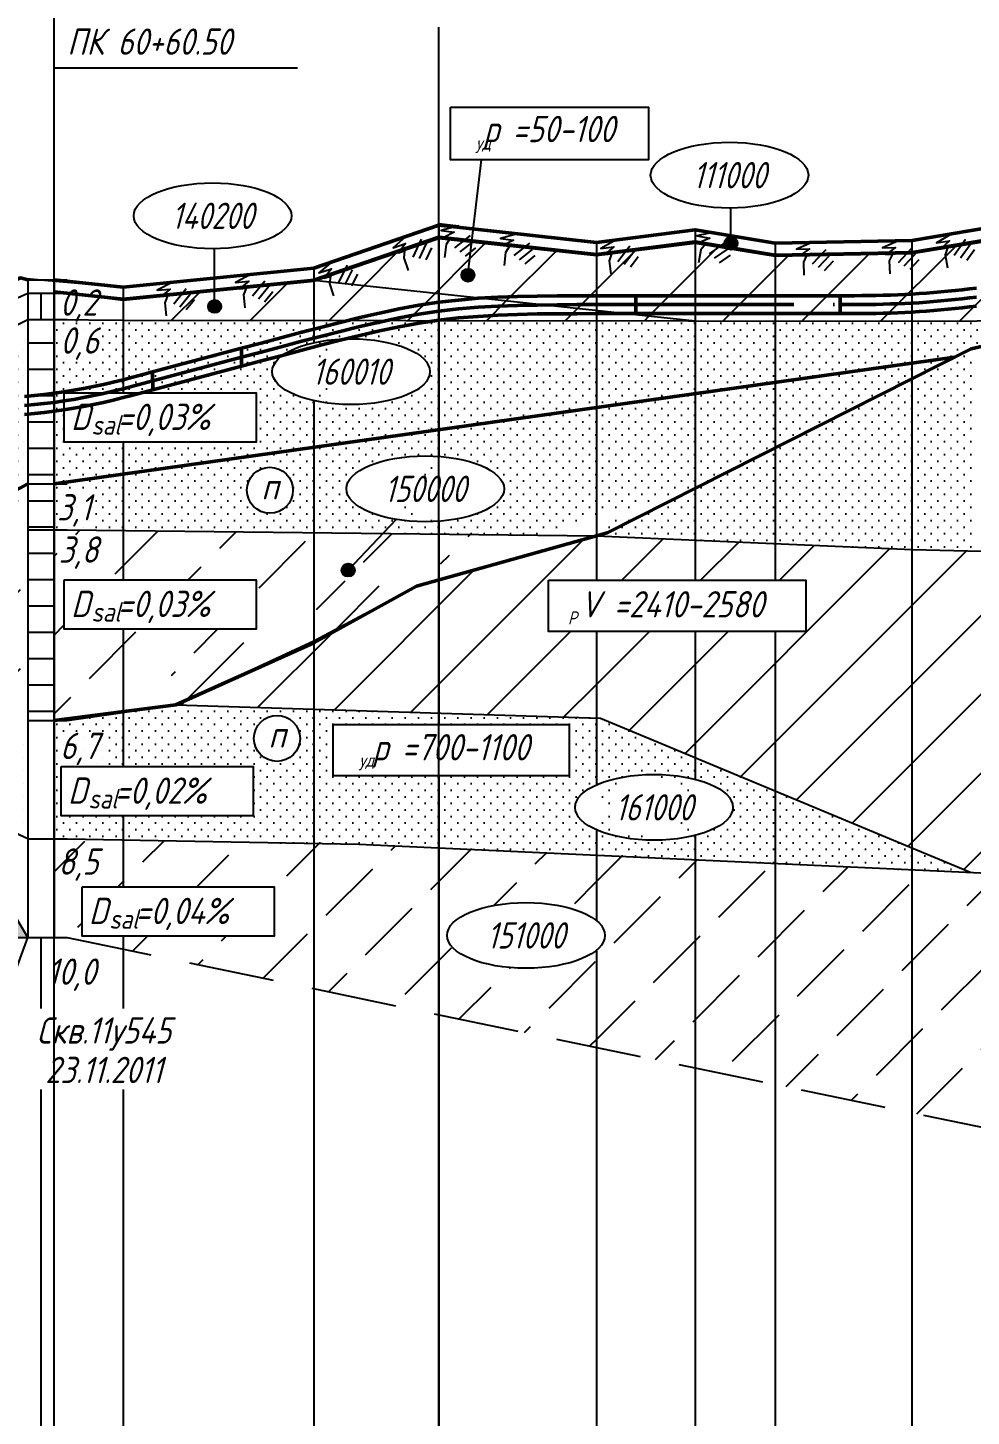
# Model space of a CAD drawing. Extents: x 0 to 1712, y -36 to 643.
# Drawn here: x 153.6 to 225.4, y 422.1 to 527.7 of the extents above; entities that cross this region are included whole.
import ezdxf
from ezdxf import colors
from ezdxf.entities.mleader import LeaderData, LeaderLine
from ezdxf.enums import TextEntityAlignment as Align
from ezdxf.math import Vec2, Vec3

# ---------------------------------------------------------------- set-up
doc = ezdxf.new("R2010")
doc.units = 0
doc.linetypes.add('ACAD_ISO10W100', pattern=[18, 12, -3, 0, -3])
doc.linetypes.add('ИИ27003', pattern=[9.5, 6.5, -3])
for name, color, linetype, lineweight in [('ИИ_ГЕОЛОГИЯ_025', 7, 'Continuous', 25), ('ИИ_ГЕОЛОГИЯ_050', 7, 'Continuous', 50), ('ИИ_ГЕОФИЗИКА_025', 7, 'Continuous', 25), ('ИИ_ПРОФИЛЬ_025', 7, 'Continuous', 25)]:
    doc.layers.add(name, color=color, linetype=linetype, lineweight=lineweight)
for name, color, linetype in [('Оформление', 7, 'Continuous'), ('Профиль', 7, 'Continuous'), ('Трубы', 7, 'Continuous'), ('ТХ-Л', 140, 'Continuous')]:
    doc.layers.add(name, color=color, linetype=linetype)
doc.styles.add('VNIPISIMPLEXCUR', font='simplex.shx', dxfattribs={"width": 0.8, "oblique": 15})
doc.linetypes.add('ИИ27001', pattern='A,2.5,[1,3dservice.shx,S=1.85,R=180.00002,X=0,Y=0],2.5,-1', length=6)
doc.linetypes.add('ИИ27002', pattern='A,2,-0.6,[1,3dservice.shx,S=0.6,R=30.000013,X=0.9,Y=0],-0.6,[1,3dservice.shx,S=0.6,R=-30.000013,X=0.3,Y=0],-0.6,[1,3dservice.shx,S=0.6,R=209.999975,X=-0.3,Y=0],-0.6,[1,3dservice.shx,S=0.6,R=150.000007,X=-0.9,Y=0],-0.6,2', length=7)
doc.linetypes.add('ИИ27005', pattern='A,2.5,[1,3dservice.shx,S=1.85,R=180.00002,X=0,Y=0],2.5,-2,[4,3dservice.shx,S=0.5,R=0,X=0,Y=0],-2', length=9)
doc.dimstyles.new('ИИ-1000-м-dm$0', dxfattribs={"dimtxt": 2.5, "dimasz": 2.5, "dimexe": 1.25, "dimexo": 0, "dimgap": 1, "dimtad": 1, "dimtoh": 1, "dimzin": 1, "dimdsep": 46, "dimtxsty": 'VNIPISIMPLEXCUR', "dimblk": 'OBLIQUE', "dimcen": 2.5, "dimaunit": 1, "dimazin": 0, "dimtfac": 1, "dimtmove": 1, "dimatfit": 2, "dimfxl": 1, "dimarcsym": 0})
pattern_1 = [(0, (0.85787, -60.26013), (0.5, 0.5), [0, -1])]
pattern_2 = [(45, (0.858, -60.26), (-3, 3), [])]
pattern_3 = [(45, (3.858, -60.26), (-3, 3), [5, -2])]
pattern_4 = [(0, (0.8579, -60.2601), (0, 2), [])]

# ---------------------------------------------------------------- blocks, each defined once
blk = doc.blocks.new('ИИ25004')
at = {"linetype": 'Continuous', "lineweight": 25}
blk.add_hatch(color=0, dxfattribs=at).paths.add_polyline_path([(-2.5, 0), (0, 0), (-1.25, 2.17)])
at = {"color": 0, "linetype": 'Continuous', "lineweight": 25}
blk.add_lwpolyline([(-2.5, 0), (0, 0), (-1.25, 2.17)], close=True, dxfattribs=at)
blk = doc.blocks.new('ИИ16001')
at = {"linetype": 'Continuous', "lineweight": 25}
h = blk.add_hatch(color=0, dxfattribs=at)
edge = h.paths.add_edge_path()
edge.add_arc((0, 0), 0.5, 0, 360)
at = {"color": 0, "linetype": 'Continuous', "lineweight": 25}
blk.add_circle((0, 0), 0.5, dxfattribs=at)
blk = doc.blocks.new('ИИ25010')
at = {"color": 0, "linetype": 'Continuous', "lineweight": 25}
for points in [[(0, 0), (3, 0), (0.5, -1), (2.5, -1), (1, -2), (2, -2), (1.5, -3), (1.5, -5)], [(4.94, -1.23), (2.82, -3.35)], [(5.47, -2.12), (3.7, -3.88)], [(6, -3), (4.59, -4.41)]]:
    blk.add_lwpolyline(points, dxfattribs=at)
blk = doc.blocks.new('ИИ25042')
at = {"color": 0, "linetype": 'Continuous', "lineweight": 25}
blk.add_circle((0, 0), 1.75, dxfattribs=at)
at = {"color": 0, "linetype": 'Continuous', "style": 'VNIPISIMPLEXCUR', "oblique": 15, "width": 0.8}
blk.add_attdef('CAPTION', text='', height=2, dxfattribs=at).set_placement((0, 0.3), align=Align.MIDDLE_CENTER)
blk = doc.blocks.new('ИИ25020')
at = {"color": 0, "linetype": 'Continuous', "lineweight": 25}
blk.add_ellipse((0, 0), major_axis=(-6, 0), ratio=0.416667, dxfattribs=at)
at = {"color": 0, "linetype": 'Continuous', "style": 'VNIPISIMPLEXCUR', "oblique": 15, "width": 0.75}
blk.add_attdef('INDEX', text='', height=2, dxfattribs=at).set_placement((0, 0), align=Align.MIDDLE_CENTER)
blk = doc.blocks.new('1-2')
at = {"layer": 'Оформление'}
for p, q in [((125.57, 504.41), (125.57, 533.86)), ((154.82, 328.45), (154.82, 512.96)), ((125.57, 509.86), (144.09, 509.86)), ((125.57, 501.41), (125.57, 504.41)), ((125.57, 328.45), (125.57, 501.41))]:
    blk.add_line(p, q, dxfattribs=at)
at = {"layer": 'Трубы', "lineweight": 50}
for points in [[(123.32, 484.89), (124.07, 484.96), (124.82, 485.03), (125.57, 485.13), (126.32, 485.23), (127.07, 485.36), (127.82, 485.49), (128.57, 485.64), (129.32, 485.81), (130.07, 485.98), (130.82, 486.16), (131.56, 486.36), (132.31, 486.55), (133.06, 486.75), (139.83, 488.55), (141.32, 488.95), (142.82, 489.35), (144.32, 489.75), (145.82, 490.14), (147.32, 490.52), (148.82, 490.89), (150.32, 491.23), (151.82, 491.55), (153.32, 491.82), (154.82, 492.05), (156.32, 492.22), (157.82, 492.35), (159.32, 492.43), (160.82, 492.49), (162.32, 492.52), (163.82, 492.54), (165.32, 492.55), (166.82, 492.55), (168.32, 492.55), (169.82, 492.55), (185.36, 492.55), (185.9, 492.55), (186.45, 492.55), (187, 492.56), (187.54, 492.56), (188.09, 492.57), (188.63, 492.58), (189.18, 492.6), (189.73, 492.62), (190.27, 492.64), (190.82, 492.67), (191.36, 492.71), (191.91, 492.74), (192.46, 492.79), (193, 492.84), (193.55, 492.89), (194.1, 492.94), (194.64, 493), (195.19, 493.06), (195.73, 493.13)], [(123.32, 483.53), (124.07, 483.59), (124.82, 483.67), (125.57, 483.76), (126.32, 483.87), (127.07, 483.99), (127.82, 484.13), (128.57, 484.28), (129.32, 484.44), (130.07, 484.62), (130.82, 484.8), (131.57, 484.99), (132.32, 485.19), (133.07, 485.39), (139.83, 487.19), (141.33, 487.59), (142.83, 487.99), (144.33, 488.39), (145.83, 488.78), (147.33, 489.16), (148.82, 489.52), (150.32, 489.87), (151.82, 490.18), (153.32, 490.46), (154.82, 490.69), (156.32, 490.86), (157.82, 490.98), (159.32, 491.07), (160.82, 491.12), (162.32, 491.16), (163.82, 491.17), (165.32, 491.18), (166.82, 491.19), (168.32, 491.19), (169.82, 491.19), (185.36, 491.19), (185.9, 491.19), (186.45, 491.19), (187, 491.19), (187.54, 491.2), (188.09, 491.2), (188.63, 491.22), (189.18, 491.23), (189.73, 491.25), (190.27, 491.28), (190.82, 491.31), (191.37, 491.34), (191.91, 491.38), (192.46, 491.42), (193, 491.47), (193.55, 491.52), (194.1, 491.58), (194.64, 491.64), (195.19, 491.7), (195.73, 491.76)], [(169.82, 492.55), (169.82, 491.19)], [(185.36, 492.55), (185.36, 491.19)], [(139.83, 488.55), (139.83, 487.19)], [(133.06, 486.75), (133.07, 485.39)]]:
    blk.add_lwpolyline(points, dxfattribs=at)
at = {"layer": 'Трубы', "linetype": 'ACAD_ISO10W100', "lineweight": 50}
blk.add_lwpolyline([(123.32, 484.21), (124.07, 484.27), (124.82, 484.35), (125.57, 484.44), (126.32, 484.55), (127.07, 484.67), (127.82, 484.81), (128.57, 484.96), (129.32, 485.12), (130.07, 485.3), (130.82, 485.48), (131.57, 485.67), (132.32, 485.87), (133.07, 486.07), (139.83, 487.87), (141.33, 488.27), (142.83, 488.67), (144.32, 489.07), (145.82, 489.46), (147.32, 489.84), (148.82, 490.21), (150.32, 490.55), (151.82, 490.87), (153.32, 491.14), (154.82, 491.37), (156.32, 491.54), (157.82, 491.67), (159.32, 491.75), (160.82, 491.81), (162.32, 491.84), (163.82, 491.86), (165.32, 491.87), (166.82, 491.87), (168.32, 491.87), (169.82, 491.87), (169.82, 491.87), (185.36, 491.87), (185.9, 491.87), (186.45, 491.87), (187, 491.87), (187.54, 491.88), (188.09, 491.89), (188.63, 491.9), (189.18, 491.92), (189.73, 491.94), (190.27, 491.96), (190.82, 491.99), (191.37, 492.02), (191.91, 492.06), (192.46, 492.11), (193, 492.15), (193.55, 492.21), (194.1, 492.26), (194.64, 492.32), (195.19, 492.38), (195.73, 492.44)], dxfattribs=at)
at = {"layer": 'Оформление', "insert": (126.57, 510.86), "char_height": 2, "attachment_point": 7, "style": 'VNIPISIMPLEXCUR'}
blk.add_mtext('ПК 60+60.50', dxfattribs=at)
blk = doc.blocks.new('_Oblique')
at = {"color": 0, "linetype": 'ByBlock', "lineweight": -2}
blk.add_line((-0.5, -0.5), (0.5, 0.5), dxfattribs=at)
blk = doc.blocks.new('*D64')
at = {"layer": 'Defpoints', "color": 0, "transparency": 16777216}
for p in [(145.4, 571.49), (145.4, 498.16), (135.4, 493.64)]:
    blk.add_point(p, dxfattribs=at)
at = {"layer": 'ТХ-Л', "color": 0, "lineweight": -2, "transparency": 16777216}
for p, q in [((140.4, 571.49), (140.65, 578.32)), ((140.65, 578.32), (210.14, 578.32)), ((135.4, 493.64), (135.4, 572.74)), ((145.4, 498.16), (145.4, 572.74)), ((135.4, 571.49), (145.4, 571.49))]:
    blk.add_line(p, q, dxfattribs=at)
at = {"layer": 'ТХ-Л', "color": 0, "lineweight": -2, "transparency": 16777216, "xscale": 2.5, "yscale": 2.5, "zscale": 2.5, "rotation": 180}
blk.add_blockref('_Oblique', (135.4, 571.49), dxfattribs=at)
at = {"layer": 'ТХ-Л', "color": 0, "lineweight": -2, "transparency": 16777216, "xscale": 2.5, "yscale": 2.5, "zscale": 2.5}
blk.add_blockref('_Oblique', (145.4, 571.49), dxfattribs=at)
at = {"layer": 'ТХ-Л', "color": 0, "transparency": 16777216, "insert": (175.39, 580.99), "char_height": 2.5, "attachment_point": 5, "style": 'VNIPISIMPLEXCUR'}
blk.add_mtext('Узел врезки трубопроводов от Кг N65,72', dxfattribs=at)

msp = doc.modelspace()

# ---------------------------------------------------------------- hatches: boundary and pattern name
at = {"layer": 'ИИ_ГЕОЛОГИЯ_025'}
h = msp.add_hatch(dxfattribs=at)
h.set_pattern_fill('ИИ_СУГЛИНОК', color=256, pattern_type=2)
h.set_pattern_definition(pattern_2)
h.paths.add_polyline_path([(184.8976, 511.6774), (177.7288, 509.2249), (177.2714, 508.3154), (184.8976, 507.5014)])
h.paths.add_polyline_path([(196.8976, 510.3774), (190.2899, 511.0932), (190.2877, 511.0899), (189.7908, 511.1455), (189.7937, 511.147), (187.462, 511.3996), (187.4136, 511.3617), (187.1807, 509.3754, -0.3804258), (187.6225, 508.8788, -1), (186.6225, 508.8788, -0.44882832), (187.1807, 509.3754), (187.4186, 511.4043), (184.8976, 511.6774), (184.8976, 507.5014), (196.8976, 506.2204)])
h.paths.add_polyline_path([(204.3976, 511.3274), (198.0343, 510.5214), (198.0313, 510.5126), (197.5358, 510.4458), (197.5523, 510.4603), (196.8976, 510.3774), (196.8976, 506.2204), (204.3976, 505.4199)])
h.paths.add_polyline_path([(210.4876, 510.3274), (207.3155, 510.8483, -0.28143852), (206.8008, 510.9328), (204.3976, 511.3274), (204.3976, 505.4199), (210.4876, 505.4131)])
h.paths.add_polyline_path([(220.8976, 510.5274), (219.409, 510.4988), (219.4017, 510.4831), (218.9019, 510.4679), (218.9325, 510.4897), (210.4876, 510.3274), (210.4876, 505.4131), (220.8976, 505.4014)])
h.paths.add_polyline_path([(225.3976, 511.2774), (223.5882, 510.9759), (223.5854, 510.9664), (223.0926, 510.8819), (223.1071, 510.8957), (220.8976, 510.5274), (220.8976, 505.4014), (225.3976, 505.3964)])
h.paths.add_polyline_path([(229.1603, 510.9178), (232.2035, 510.9178), (232.04, 511.8713), (232.2018, 512.4063), (231.709, 512.3218), (231.7242, 512.3362), (225.3976, 511.2774), (225.3976, 505.3964), (237.6476, 506.0722), (237.6476, 506.8837), (229.1603, 506.8837)])
h = msp.add_hatch(dxfattribs=at)
h.set_pattern_fill('ИИ_ПЕСОК_ПЫЛЕВАТЫЙ', color=256, pattern_type=2)
h.set_pattern_definition(pattern_1)
h.paths.add_polyline_path([(153.1076, 503.5274), (151.1476, 503.5274), (151.1476, 504.2897), (146.4215, 501.9498), (148.1347, 490.1597), (153.1076, 492.7465)])
h.paths.add_polyline_path([(160.8976, 505.4686), (155.6476, 505.5274), (155.6476, 493.0274), (160.8976, 493.7647), (160.8976, 496.1872), (156.4228, 496.1872), (156.4228, 499.9423), (160.8976, 499.9423)])
edge = h.paths.add_edge_path()
edge.add_ellipse((178.231, 501.5512), major_axis=(-6, 0), ratio=0.41666667, start_angle=298.160252, end_angle=421.839221, ccw=False)
edge.add_line((175.3994, 503.7553), (175.3994, 505.4523))
edge.add_line((175.3994, 505.4523), (160.8976, 505.4686))
edge.add_line((160.8976, 505.4686), (160.8976, 499.9423))
edge.add_line((160.8976, 499.9423), (171.0262, 499.9423))
edge.add_line((171.0262, 499.9423), (171.0262, 496.1872))
edge.add_line((171.0262, 496.1872), (160.8976, 496.1872))
edge.add_line((160.8976, 496.1872), (160.8976, 493.7647))
edge.add_line((160.8976, 493.7647), (175.3993, 495.8012))
edge.add_line((175.3993, 495.8012), (175.3993, 499.3471))
h.paths.add_polyline_path([(155.2363, 504.9906), (159.7791, 504.6716), (160.7361, 508.243), (156.1932, 508.562)], flags=9)
h.paths.add_polyline_path([(155.2625, 502.1014), (159.7291, 501.7825), (160.6861, 505.3539), (156.2194, 505.6729)], flags=9)
h = msp.add_hatch(dxfattribs=at)
h.set_pattern_fill('ИИ_СУГЛИНОК', color=256, pattern_type=2)
h.set_pattern_definition(pattern_2)
h.paths.add_polyline_path([(164.2769, 507.3108), (163.7794, 507.2608), (160.8976, 506.9774), (160.8976, 505.4686), (175.3994, 505.4523), (175.3994, 508.4276), (170.2527, 507.9129), (170.2513, 507.9091), (169.7538, 507.8591), (167.8602, 507.6706), (167.8602, 507.0103, -0.41421356), (168.3602, 506.5103, -1), (167.3602, 506.5103, -0.41421356), (167.8602, 507.0103), (167.8602, 507.6737), (164.2786, 507.3155)])
h.paths.add_polyline_path([(184.8976, 507.5014), (175.5936, 508.4945), (175.3994, 508.428), (175.3994, 505.4523), (184.8976, 505.4417)])
h.paths.add_polyline_path([(184.8976, 507.5014), (184.8976, 505.4417), (196.8976, 505.4283), (196.8976, 506.2204)])
h.paths.add_polyline_path([(196.8976, 506.2204), (196.8976, 505.4283), (204.3976, 505.4199)])
h = msp.add_hatch(dxfattribs=at)
h.set_pattern_fill('ИИ_ПЕСОК_ПЫЛЕВАТЫЙ', color=256, pattern_type=2)
h.set_pattern_definition(pattern_1)
h.paths.add_polyline_path([(204.3976, 505.4199), (196.8976, 505.4283), (196.8976, 498.8203), (204.3976, 499.8736)])
h.paths.add_polyline_path([(204.3976, 499.8736), (196.8976, 498.8203), (196.8976, 490.4701), (204.3276, 492.6392), (204.3976, 492.6746)])
h.paths.add_polyline_path([(210.4876, 500.7288), (204.3976, 499.8736), (204.3976, 492.6746), (210.4876, 495.7533)])
h.paths.add_polyline_path([(210.4876, 505.4131), (204.3976, 505.4199), (204.3976, 499.8736), (210.4876, 500.7288)])
h.paths.add_polyline_path([(220.8976, 505.4014), (210.4876, 505.4131), (210.4876, 500.7288), (220.8976, 502.1908)])
h.paths.add_polyline_path([(220.8976, 501.0158), (220.8976, 502.1908), (210.4876, 500.7288), (210.4876, 495.7533)])
h.paths.add_polyline_path([(225.3976, 505.3964), (220.8976, 505.4014), (220.8976, 502.1908), (224.1157, 502.6427), (225.3976, 503.2907)])
h.paths.add_polyline_path([(224.1157, 502.6427), (220.8976, 502.1908), (220.8976, 501.0158)])
h.paths.add_polyline_path([(237.6476, 506.0722), (225.3976, 505.3964), (225.3976, 503.2907)])
h = msp.add_hatch(dxfattribs=at)
h.set_pattern_fill('ИИ_КОНСИСТЕНЦИЯ_01', color=256, pattern_type=2)
h.set_pattern_definition(pattern_4)
h.paths.add_polyline_path([(155.6476, 505.5274), (153.6476, 505.5274), (153.6476, 489.5274), (155.6476, 489.5274)])
h = msp.add_hatch(dxfattribs=at)
h.set_pattern_fill('ИИ_ПЕСОК_ПЫЛЕВАТЫЙ', color=256, pattern_type=2)
h.set_pattern_definition(pattern_1)
edge = h.paths.add_edge_path()
edge.add_ellipse((183.8752, 492.6433), major_axis=(-6, 0), ratio=0.41666667, start_angle=260.188645, end_angle=428.421153, ccw=False)
edge.add_line((184.8976, 495.1068), (184.8976, 497.1351))
edge.add_line((184.8976, 497.1351), (175.3993, 495.8012))
edge.add_line((175.3993, 495.8012), (175.3992, 489.3135))
edge.add_line((175.3992, 489.3135), (180.6575, 489.2535))
edge.add_line((180.6575, 489.2535), (181.6685, 490.3185))
edge = h.paths.add_edge_path()
edge.add_line((184.8976, 505.4417), (175.3994, 505.4523))
edge.add_line((175.3994, 505.4523), (175.3994, 503.7553))
edge.add_ellipse((178.231, 501.5512), major_axis=(-6, 0), ratio=0.41666667, start_angle=61.839221, end_angle=298.160252, ccw=False)
edge.add_line((175.3993, 499.3471), (175.3993, 495.8012))
edge.add_line((175.3993, 495.8012), (184.8976, 497.1351))
edge.add_line((184.8976, 497.1351), (184.8976, 505.4417))
h = msp.add_hatch(dxfattribs=at)
h.set_pattern_fill('ИИ_ПЕСОК_ПЫЛЕВАТЫЙ', color=256, pattern_type=2)
h.set_pattern_definition(pattern_1)
h.paths.add_polyline_path([(196.8976, 505.4283), (184.8976, 505.4417), (184.8976, 497.1351), (196.8976, 498.8203)])
edge = h.paths.add_edge_path()
edge.add_line((196.8976, 498.8203), (184.8976, 497.1351))
edge.add_line((184.8976, 497.1351), (184.8976, 495.1068))
edge.add_ellipse((183.8752, 492.6433), major_axis=(-6, 0), ratio=0.41666667, start_angle=99.811355, end_angle=260.188645, ccw=False)
edge.add_line((184.8976, 490.1799), (184.8976, 489.2051))
edge.add_line((184.8976, 489.2051), (192.2763, 489.121))
edge.add_line((192.2763, 489.121), (196.8976, 490.4701))
edge.add_line((196.8976, 490.4701), (196.8976, 498.8203))
h = msp.add_hatch(dxfattribs=at)
h.set_pattern_fill('ИИ_ПЕСОК_ПЫЛЕВАТЫЙ', color=256, pattern_type=2)
h.set_pattern_definition(pattern_1)
h.paths.add_polyline_path([(153.6476, 503.5274), (153.1076, 503.5274), (153.1076, 492.7465), (153.6476, 493.0274)])
h = msp.add_hatch(dxfattribs=at)
h.set_pattern_fill('ИИ_ПЕСОК_ПЫЛЕВАТЫЙ', color=256, pattern_type=2)
h.set_pattern_definition(pattern_1)
h.paths.add_polyline_path([(225.3976, 503.2907), (220.8976, 501.0158), (220.8976, 495.3213), (225.3976, 495.6423)])
h.paths.add_polyline_path([(225.3976, 495.6423), (220.8976, 495.3213), (220.8976, 493.9973), (225.3976, 494.485)])
h.paths.add_polyline_path([(225.3976, 494.485), (220.8976, 493.9973), (220.8976, 488.0271), (225.3976, 487.9232)])
h = msp.add_hatch(dxfattribs=at)
h.set_pattern_fill('ИИ_ПЕСОК_ПЫЛЕВАТЫЙ', color=256, pattern_type=2)
h.set_pattern_definition(pattern_1)
h.paths.add_polyline_path([(200.7405, 490.8258), (197.6425, 490.3292), (196.8976, 490.0652), (196.8976, 489.0682), (197.7183, 489.2981)], flags=17)
h.paths.add_polyline_path([(204.3976, 492.6597), (204.3276, 492.6392), (200.7405, 490.8258), (204.3976, 491.4122)])
h.paths.add_polyline_path([(204.3976, 491.4122), (200.7405, 490.8258), (197.7183, 489.2981), (196.8976, 489.0682), (204.3976, 488.7429)])
h.paths.add_polyline_path([(210.4876, 492.3885), (204.3976, 491.4122), (204.3976, 488.7429), (210.4876, 488.4787)])
h.paths.add_polyline_path([(210.4876, 492.3885), (210.4876, 493.7845), (205.5608, 492.9993), (204.3976, 492.6597), (204.3976, 491.4122)])
h.paths.add_polyline_path([(210.4876, 495.7533), (204.3976, 492.6746), (204.3976, 492.6597), (205.5608, 492.9993), (210.4876, 493.7845)])
h.paths.add_polyline_path([(220.8976, 501.0158), (210.4876, 495.7533), (210.4876, 493.7845), (219.5083, 495.2221), (220.8976, 495.3213)])
h.paths.add_polyline_path([(220.8976, 495.3213), (219.5083, 495.2221), (210.4876, 493.7845), (210.4876, 492.3885), (219.7407, 493.872), (220.8976, 493.9973)])
h.paths.add_polyline_path([(220.8976, 493.9973), (219.7407, 493.872), (210.4876, 492.3885), (210.4876, 488.4787), (220.8976, 488.0271)])
h = msp.add_hatch(dxfattribs=at)
h.set_pattern_fill('ИИ_ПЕСОК_ПЫЛЕВАТЫЙ', color=256, pattern_type=2)
h.set_pattern_definition(pattern_1)
h.paths.add_polyline_path([(153.1076, 492.7465), (148.1347, 490.1597), (148.1499, 490.0555), (151.1476, 489.7676), (151.1476, 491.0274), (153.1076, 491.0274)])
h.paths.add_polyline_path([(160.8976, 493.7647), (155.6476, 493.0274), (155.6476, 489.5274), (156.6476, 489.5274), (160.8976, 489.4789)])
h.paths.add_polyline_path([(175.3993, 495.8012), (160.8976, 493.7647), (160.8976, 489.4789), (175.3992, 489.3135)])
h.paths.add_polyline_path([(170.3141, 492.5363, -1), (173.8141, 492.5363, -1)], flags=16)
h.paths.add_polyline_path([(155.0184, 489.4189), (158.8756, 489.0999), (159.8325, 492.6713), (155.9754, 492.9903)], flags=9)
h.paths.add_polyline_path([(171.0701, 491.5923), (172.8796, 491.4136), (173.4155, 493.4136), (171.606, 493.5923)], flags=8)
h = msp.add_hatch(dxfattribs=at)
h.set_pattern_fill('ИИ_СУПЕСЬ', color=256, pattern_type=2)
h.set_pattern_definition(pattern_3)
h.paths.add_polyline_path([(153.1076, 488.5274), (151.1476, 488.5274), (151.1476, 489.7676), (147.9681, 490.073), (149.4803, 478.4597), (152.4335, 476.0274), (153.1076, 476.0274)])
h.paths.add_polyline_path([(160.8976, 489.4789), (156.6476, 489.5274), (155.6476, 489.5274), (155.6476, 476.1787), (160.8976, 477.0528), (160.8976, 481.9699), (156.4228, 481.9699), (156.4228, 485.725), (160.8976, 485.725)])
h.paths.add_polyline_path([(175.3992, 489.3135), (160.8976, 489.4789), (160.8976, 485.725), (171.0262, 485.725), (171.0262, 481.9699), (160.8976, 481.9699), (160.8976, 477.0528), (161.835, 477.2088), (175.3991, 483.3872)])
h.paths.add_polyline_path([(180.6575, 489.2535), (175.3992, 489.3135), (175.3991, 483.3872), (176.3304, 483.8113), (184.8976, 486.8764), (184.8976, 489.2051), (180.6575, 489.2535), (178.3565, 486.8294, -0.20569268), (178.5123, 486.4667, -1), (177.5123, 486.4667, -0.6587975), (178.3565, 486.8294)])
h.paths.add_polyline_path([(192.2763, 489.121), (184.8976, 489.2051), (184.8976, 486.8764), (186.2717, 487.368)])
h.paths.add_polyline_path([(155.1522, 486.2089), (159.6951, 485.8899), (160.652, 489.4614), (156.1092, 489.7803)], flags=9)
h = msp.add_hatch(dxfattribs=at)
h.set_pattern_fill('ИИ_ПЕСОК_ПЫЛЕВАТЫЙ', color=256, pattern_type=2)
h.set_pattern_definition(pattern_1)
edge = h.paths.add_edge_path()
edge.add_ellipse((183.8752, 492.6433), major_axis=(-6, 0), ratio=0.41666667, start_angle=68.421153, end_angle=99.811355, ccw=False)
edge.add_line((181.6685, 490.3185), (180.6575, 489.2535))
edge.add_line((180.6575, 489.2535), (184.8976, 489.2051))
edge.add_line((184.8976, 489.2051), (184.8976, 490.1799))
h = msp.add_hatch(dxfattribs=at)
h.set_pattern_fill('ИИ_КОНСИСТЕНЦИЯ_01', color=256, pattern_type=2)
h.set_pattern_definition(pattern_4)
h.paths.add_polyline_path([(155.6476, 489.5274), (153.6476, 489.5274), (153.6476, 475.0274), (155.6476, 475.0274)])
h = msp.add_hatch(dxfattribs=at)
h.set_pattern_fill('ИИ_СУГЛИНОК', color=256, pattern_type=2)
h.set_pattern_definition(pattern_2)
h.paths.add_polyline_path([(175.3991, 480.9323), (164.9189, 476.2286), (175.399, 475.8992)])
h.paths.add_polyline_path([(184.8976, 485.7079), (183.2087, 485.235), (175.3991, 480.9325), (175.399, 475.8992), (184.8976, 475.6006)])
h.paths.add_polyline_path([(196.8976, 481.8001), (193.2511, 481.8001), (193.2511, 485.6997), (196.8976, 485.6997), (196.8976, 489.0682), (184.8976, 485.7079), (184.8976, 475.6006), (196.8976, 475.2234)])
h = msp.add_hatch(dxfattribs=at)
h.set_pattern_fill('ИИ_СУГЛИНОК', color=256, pattern_type=2)
h.set_pattern_definition(pattern_2)
h.paths.add_polyline_path([(204.3976, 488.7429), (196.8976, 489.0682), (196.8976, 485.6997), (204.3976, 485.6997)])
h.paths.add_polyline_path([(210.4876, 488.4787), (204.3976, 488.7429), (204.3976, 485.6997), (210.4876, 485.6997)])
h = msp.add_hatch(dxfattribs=at)
h.set_pattern_fill('ИИ_СУГЛИНОК', color=256, pattern_type=2)
h.set_pattern_definition(pattern_2)
h.paths.add_polyline_path([(204.3976, 481.8001), (196.8976, 481.8001), (196.8976, 475.2234), (197.2036, 475.2138), (204.3976, 472.2184)])
h.paths.add_polyline_path([(210.4876, 481.8001), (204.3976, 481.8001), (204.3976, 472.2184), (210.4876, 469.6827)])
h.paths.add_polyline_path([(220.8976, 488.0271), (210.4876, 488.4787), (210.4876, 485.6997), (212.8131, 485.6997), (212.8131, 481.8001), (210.4876, 481.8001), (210.4876, 469.6827), (220.8976, 465.3483)])
h.paths.add_polyline_path([(225.3976, 487.9232), (220.8976, 488.0271), (220.8976, 465.3483), (225.3976, 463.4746)])
edge = h.paths.add_edge_path()
edge.add_ellipse((238.4788, 482.4198), major_axis=(-6, 0), ratio=0.41666667, start_angle=277.962907, end_angle=442.037093, ccw=False)
edge.add_line((237.6476, 484.8957), (237.6476, 486.6287))
edge.add_line((237.6476, 486.6287), (229.7581, 486.5862))
edge.add_line((229.7581, 486.5862), (225.3976, 487.9232))
edge.add_line((225.3976, 487.9232), (225.3976, 463.4746))
edge.add_line((225.3976, 463.4746), (237.6476, 462.9086))
edge.add_line((237.6476, 462.9086), (237.6476, 471.2514))
edge.add_ellipse((236.5864, 473.712), major_axis=(-6, 0), ratio=0.41666667, start_angle=259.812564, end_angle=460.187436, ccw=False)
edge.add_line((237.6476, 476.1725), (237.6476, 479.9439))
h = msp.add_hatch(dxfattribs=at)
h.set_pattern_fill('ИИ_СУГЛИНОК', color=256, pattern_type=2)
h.set_pattern_definition(pattern_2)
h.paths.add_polyline_path([(172.6142, 480.376), (175.3991, 481.9873), (175.3991, 483.3872), (161.835, 477.2088), (160.8976, 477.0528), (160.8976, 476.3058), (164.1874, 476.8427)])
h.paths.add_polyline_path([(180.7983, 485.1111), (184.8976, 486.2628), (184.8976, 486.8764), (176.3304, 483.8113), (175.3991, 483.3872), (175.3991, 481.9873)])
h.paths.add_polyline_path([(183.2087, 485.235), (184.8976, 485.7079), (184.8976, 486.2628), (180.7983, 485.1111), (175.3991, 481.9873), (175.3991, 481.0939)])
h.paths.add_polyline_path([(175.3976, 481.0931), (175.3991, 481.0939), (175.3991, 481.9873), (172.6142, 480.376), (164.1874, 476.8427), (160.8976, 476.3058), (160.8976, 475.7076), (164.9189, 476.2286)])
h = msp.add_hatch(dxfattribs=at)
h.set_pattern_fill('ИИ_ПЕСОК_ПЫЛЕВАТЫЙ', color=256, pattern_type=2)
h.set_pattern_definition(pattern_1)
h.paths.add_polyline_path([(160.8976, 475.6446), (156.6476, 475.0274), (155.6476, 475.0274), (155.6476, 466.0274), (156.6476, 466.0274), (160.8976, 465.9507), (160.8976, 467.7723), (156.1882, 467.7723), (156.1882, 471.5274), (160.8976, 471.5274)])
h.paths.add_polyline_path([(175.399, 475.8992), (164.9189, 476.2286), (160.8976, 475.6446), (160.8976, 471.5274), (170.7916, 471.5274), (170.7916, 467.7723), (160.8976, 467.7723), (160.8976, 465.9507), (175.3989, 465.6888)])
h.paths.add_polyline_path([(174.3521, 473.6699, -1), (170.8521, 473.6699, -1)], flags=16)
h.paths.add_polyline_path([(184.8976, 470.8232), (176.8672, 470.8232), (176.8672, 474.7282), (184.8976, 474.7282), (184.8976, 475.6006), (175.399, 475.8992), (175.3989, 465.6888), (178.813, 465.6271), (184.8976, 465.3459)])
h.paths.add_polyline_path([(155.2534, 471.2829), (159.7963, 470.9639), (160.7532, 474.5354), (156.2104, 474.8544)], flags=9)
h = msp.add_hatch(dxfattribs=at)
h.set_pattern_fill('ИИ_СУПЕСЬ', color=256, pattern_type=2)
h.set_pattern_definition(pattern_3)
h.paths.add_polyline_path([(160.8976, 476.3058), (160.8976, 477.0528), (155.6476, 476.1787), (155.6476, 475.4488)])
h.paths.add_polyline_path([(160.8976, 475.7076), (160.8976, 476.3058), (155.6476, 475.4488), (155.6476, 475.0274)])
h = msp.add_hatch(dxfattribs=at)
h.set_pattern_fill('ИИ_ПЕСОК_ПЫЛЕВАТЫЙ', color=256, pattern_type=2)
h.set_pattern_definition(pattern_1)
edge = h.paths.add_edge_path()
edge.add_line((196.8976, 475.2234), (184.8976, 475.6006))
edge.add_line((184.8976, 475.6006), (184.8976, 474.7282))
edge.add_line((184.8976, 474.7282), (194.8156, 474.7282))
edge.add_line((194.8156, 474.7282), (194.8156, 470.8232))
edge.add_line((194.8156, 470.8232), (184.8976, 470.8232))
edge.add_line((184.8976, 470.8232), (184.8976, 465.3459))
edge.add_line((184.8976, 465.3459), (196.8976, 464.7915))
edge.add_line((196.8976, 464.7915), (196.8976, 466.7184))
edge.add_ellipse((201.273, 468.429), major_axis=(-6, 0), ratio=0.41666667, start_angle=316.822171, end_angle=403.177829, ccw=False)
edge.add_line((196.8976, 470.1397), (196.8976, 475.2234))
edge = h.paths.add_edge_path()
edge.add_line((197.2036, 475.2138), (196.8976, 475.2234))
edge.add_line((196.8976, 475.2234), (196.8976, 470.1397))
edge.add_ellipse((201.273, 468.429), major_axis=(-6, 0), ratio=0.41666667, start_angle=238.616316, end_angle=316.822171, ccw=False)
edge.add_line((204.3976, 470.5633), (204.3976, 472.2184))
edge.add_line((204.3976, 472.2184), (197.2036, 475.2138))
h = msp.add_hatch(dxfattribs=at)
h.set_pattern_fill('ИИ_ПЕСОК_ПЫЛЕВАТЫЙ', color=256, pattern_type=2)
h.set_pattern_definition(pattern_1)
h.paths.add_polyline_path([(153.6476, 473.5274), (153.1076, 473.5274), (153.1076, 466.2757), (153.6476, 466.0274)])
h = msp.add_hatch(dxfattribs=at)
h.set_pattern_fill('ИИ_ПЕСОК_ПЫЛЕВАТЫЙ', color=256, pattern_type=2)
h.set_pattern_definition(pattern_1)
edge = h.paths.add_edge_path()
edge.add_ellipse((201.273, 468.429), major_axis=(-6, 0), ratio=0.41666667, start_angle=43.177829, end_angle=121.383684, ccw=False)
edge.add_line((196.8976, 466.7184), (196.8976, 464.7915))
edge.add_line((196.8976, 464.7915), (204.3976, 464.4449))
edge.add_line((204.3976, 464.4449), (204.3976, 466.2948))
edge = h.paths.add_edge_path()
edge.add_line((210.4876, 469.6827), (204.3976, 472.2184))
edge.add_line((204.3976, 472.2184), (204.3976, 470.5633))
edge.add_ellipse((201.273, 468.429), major_axis=(-6, 0), ratio=0.41666667, start_angle=121.383684, end_angle=238.616316, ccw=False)
edge.add_line((204.3976, 466.2948), (204.3976, 464.4449))
edge.add_line((204.3976, 464.4449), (210.4876, 464.1635))
edge.add_line((210.4876, 464.1635), (210.4876, 469.6827))
h.paths.add_polyline_path([(210.4876, 469.6827), (210.4876, 464.1635), (220.8976, 463.6826), (220.8976, 465.3483)])
h.paths.add_polyline_path([(220.8976, 465.3483), (220.8976, 463.6826), (225.3976, 463.4746)])
h = msp.add_hatch(dxfattribs=at)
h.set_pattern_fill('ИИ_СУПЕСЬ', color=256, pattern_type=2)
h.set_pattern_definition(pattern_3)
h.paths.add_polyline_path([(157.7725, 462.3817), (160.8976, 462.3817), (160.8976, 465.9507), (156.6476, 466.0274), (155.6476, 466.0274), (155.6476, 458.5274), (156.6476, 458.5274), (160.8976, 457.6465), (160.8976, 458.6266), (157.7725, 458.6266)])
h.paths.add_polyline_path([(175.3989, 465.6888), (160.8976, 465.9507), (160.8976, 462.3817), (172.3759, 462.3817), (172.3759, 458.6266), (160.8976, 458.6266), (160.8976, 457.6465), (175.3988, 454.6406)])
h.paths.add_polyline_path([(184.8976, 465.3459), (178.813, 465.6271), (175.3989, 465.6888), (175.3988, 454.6406), (184.8976, 452.6717)])
h.paths.add_polyline_path([(155.1186, 462.4903), (159.6615, 462.1713), (160.6185, 465.7427), (156.0756, 466.0617)], flags=9)
h = msp.add_hatch(dxfattribs=at)
h.set_pattern_fill('ИИ_СУПЕСЬ', color=256, pattern_type=2)
h.set_pattern_definition(pattern_3)
edge = h.paths.add_edge_path()
edge.add_line((196.8976, 464.7915), (184.8976, 465.3459))
edge.add_line((184.8976, 465.3459), (184.8976, 452.6717))
edge.add_line((184.8976, 452.6717), (196.8976, 450.1843))
edge.add_line((196.8976, 450.1843), (196.8976, 457.5702))
edge.add_ellipse((191.5372, 458.6933), major_axis=(-6, 0), ratio=0.41666667, start_angle=206.696355, end_angle=513.303645, ccw=False)
edge.add_line((196.8976, 459.8165), (196.8976, 464.7915))
h = msp.add_hatch(dxfattribs=at)
h.set_pattern_fill('ИИ_СУПЕСЬ', color=256, pattern_type=2)
h.set_pattern_definition(pattern_3)
edge = h.paths.add_edge_path()
edge.add_line((204.3976, 464.4449), (196.8976, 464.7915))
edge.add_line((196.8976, 464.7915), (196.8976, 459.8165))
edge.add_ellipse((191.5372, 458.6933), major_axis=(-6, 0), ratio=0.41666667, start_angle=153.303645, end_angle=206.696355, ccw=False)
edge.add_line((196.8976, 457.5702), (196.8976, 450.1843))
edge.add_line((196.8976, 450.1843), (204.3976, 448.6297))
edge.add_line((204.3976, 448.6297), (204.3976, 464.4449))
h.paths.add_polyline_path([(210.4876, 464.1635), (204.3976, 464.4449), (204.3976, 448.6297), (210.4876, 447.3673)])
h.paths.add_polyline_path([(220.8976, 463.6826), (210.4876, 464.1635), (210.4876, 447.3673), (220.8976, 445.2095)])
h.paths.add_polyline_path([(225.3976, 463.4746), (220.8976, 463.6826), (220.8976, 445.2095), (225.3976, 444.2767)])
h.paths.add_polyline_path([(237.6476, 462.9086), (225.3976, 463.4746), (225.3976, 444.2767), (237.6476, 441.7375)])
h.paths.add_polyline_path([(245.1476, 462.5621), (237.6476, 462.9086), (237.6476, 441.7375), (245.1476, 440.1829)])
h.paths.add_polyline_path([(245.8976, 462.5274), (245.1476, 462.5621), (245.1476, 440.1829), (245.8976, 440.0274)])

# ---------------------------------------------------------------- linework, layer by layer
at = {"layer": 'ИИ_ГЕОЛОГИЯ_025', "flags": 128}
for points in [[(156.6476, 507.5274), (160.8976, 506.9774), (175.3976, 508.4274), (184.8976, 511.6774), (196.8976, 510.3774), (204.3976, 511.3274), (210.4876, 510.3274), (220.8976, 510.5274), (225.3976, 511.2774), (237.6476, 513.3274), (245.1476, 514.5274), (245.8976, 514.0274)], [(207.1272, 511.3115), (207.1272, 513.9862)], [(167.8602, 506.5103), (167.8602, 510.8991)], [(153.6476, 508.5274), (156.6476, 508.5274)], [(142.6522, 502.5836), (153.6476, 507.5274)], [(153.6476, 507.5274), (156.6476, 507.5274)], [(154.6476, 507.5274), (154.6476, 505.5274)], [(155.6476, 505.5274), (160.8976, 505.4686), (225.3976, 505.3964), (245.8976, 506.5274)], [(142.6522, 500.0836), (153.6476, 505.5274)], [(153.6476, 505.5274), (156.6476, 505.5274)], [(153.6476, 493.0274), (156.6476, 493.0274)], [(178.0123, 486.4667), (181.6685, 490.3185)], [(153.6476, 489.5274), (156.6476, 489.5274)], [(156.6476, 489.5274), (196.8976, 489.0682), (220.8976, 488.0271), (232.5067, 487.7591), (245.8976, 488.5274)], [(164.9189, 476.2286), (175.3976, 481.0931), (183.2087, 485.235), (196.8976, 489.0682)], [(156.6476, 475.0274), (164.9189, 476.2286), (197.2036, 475.2138), (225.3976, 463.4746)], [(153.6476, 475.0274), (156.6476, 475.0274)], [(153.6476, 466.0274), (142.6522, 471.0836)], [(153.6476, 466.0274), (156.6476, 466.0274)], [(156.6476, 466.0274), (178.813, 465.6271), (245.8976, 462.5274)], [(153.6476, 458.5274), (156.6476, 458.5274)]]:
    msp.add_lwpolyline(points, dxfattribs=at)
at = {"layer": 'ИИ_ГЕОЛОГИЯ_025', "linetype": 'Continuous', "flags": 128}
for points in [[(153.6476, 508.5274), (153.6476, 458.5274)], [(155.6476, 508.5274), (155.6476, 458.5274)]]:
    msp.add_lwpolyline(points, dxfattribs=at)
at = {"layer": 'ИИ_ГЕОЛОГИЯ_025', "linetype": 'ИИ27002', "flags": 128}
msp.add_lwpolyline([(175.3976, 508.5154), (204.3976, 505.4199)], dxfattribs=at)
at = {"layer": 'ИИ_ГЕОЛОГИЯ_025', "flags": 128}
for points in [[(156.4228, 499.9423), (171.0262, 499.9423), (171.0262, 496.1872), (156.4228, 496.1872)], [(156.4228, 485.725), (171.0262, 485.725), (171.0262, 481.9699), (156.4228, 481.9699)], [(156.1882, 471.5274), (170.7916, 471.5274), (170.7916, 467.7723), (156.1882, 467.7723)], [(157.7725, 462.3817), (172.3759, 462.3817), (172.3759, 458.6266), (157.7725, 458.6266)]]:
    msp.add_lwpolyline(points, close=True, dxfattribs=at)
at = {"layer": 'ИИ_ГЕОЛОГИЯ_025', "linetype": 'ИИ27003', "flags": 128}
for points in [[(142.6522, 428.5836), (153.6476, 458.5274)], [(156.6476, 458.5274), (245.8976, 440.0274)]]:
    msp.add_lwpolyline(points, dxfattribs=at)
at = {"layer": 'ИИ_ГЕОЛОГИЯ_050', "linetype": 'ИИ27001', "flags": 128}
for points in [[(155.6476, 508.5274), (160.8976, 507.9774), (175.3976, 509.4274), (184.8976, 512.6774), (196.8976, 511.3774), (204.3976, 512.3274), (210.4876, 511.3274), (220.8976, 511.5274), (225.3976, 512.2774), (237.6476, 514.3274), (233.3467, 512.6957), (233.3467, 512.6957), (225.3976, 511.3654), (220.8976, 510.6154), (210.4876, 510.4154), (204.3976, 511.4154), (196.8976, 510.4654), (184.8976, 511.7654), (175.3976, 508.5154), (160.8976, 507.0654), (155.6476, 507.6154)], [(141.1522, 503.5836), (153.1076, 508.6774), (153.6476, 508.5274)], [(155.6476, 475.0274), (164.9189, 476.2286), (175.3976, 480.9316), (183.2087, 485.235), (197.7183, 489.2981), (225.3976, 503.2907), (237.6476, 506.0722), (245.8976, 506.5274)]]:
    msp.add_lwpolyline(points, dxfattribs=at)
at = {"layer": 'ИИ_ГЕОЛОГИЯ_050', "linetype": 'ИИ27005', "flags": 128}
for points in [[(224.1157, 502.6427), (155.6476, 493.0274)], [(153.6476, 493.0274), (148.1499, 490.0555), (141.6522, 487.0274)]]:
    msp.add_lwpolyline(points, dxfattribs=at)
at = {"layer": 'ИИ_ГЕОФИЗИКА_025', "flags": 128}
for points in [[(185.7907, 521.6556), (200.8603, 521.6556), (200.8603, 517.653), (185.7907, 517.653)], [(193.2511, 485.6997), (212.8131, 485.6997), (212.8131, 481.8001), (193.2511, 481.8001)], [(176.8672, 474.7282), (194.8156, 474.7282), (194.8156, 470.8232), (176.8672, 470.8232)]]:
    msp.add_lwpolyline(points, close=True, dxfattribs=at)
msp.add_lwpolyline([(187.1225, 508.8788), (188.1513, 517.653)], dxfattribs=at)
at = {"layer": 'ИИ_ПРОФИЛЬ_025', "flags": 128}
for points in [[(140.6026, 503.5274), (153.1076, 508.6774), (154.6476, 508.5274), (160.8976, 507.9774), (175.3976, 509.4274), (184.8976, 512.6774), (196.8976, 511.3774), (204.3976, 512.3274), (210.4876, 511.3274), (220.8976, 511.5274), (225.3976, 512.2774), (237.6476, 514.3274), (245.1476, 515.5274), (246.8976, 515.0274), (255.8976, 515.9774), (275.3976, 517.6774), (284.6476, 519.0774), (297.8976, 521.5274), (301.5326, 520.6774), (310.0126, 519.4774)], [(184.8976, 512.6774), (184.8976, 495.1068)], [(204.3976, 512.3274), (204.3976, 485.6997)], [(196.8976, 511.3774), (196.8976, 485.6997)], [(210.4876, 511.3274), (210.4876, 485.6997)], [(220.8976, 343.2274), (220.8976, 511.5274)], [(175.3994, 509.4496), (175.3994, 503.7553)], [(160.8976, 507.9774), (160.8976, 499.9423)], [(175.3993, 499.3471), (175.3976, 343.2274)], [(160.8976, 496.1872), (160.8976, 485.725)], [(184.8976, 490.1799), (184.8976, 474.7282)], [(160.8976, 481.9699), (160.8976, 471.5274)], [(196.8976, 481.8001), (196.8976, 470.1397)], [(204.3976, 481.8001), (204.3976, 470.5633)], [(210.4876, 481.8001), (210.4876, 343.2274)], [(184.8976, 470.8232), (184.8976, 343.2274)], [(160.8976, 467.7723), (160.8976, 462.3817)], [(196.8976, 466.7184), (196.8976, 459.8165)], [(204.3976, 466.2948), (204.3976, 343.2274)], [(154.6476, 458.5274), (154.6476, 453.1346)], [(160.8976, 458.6266), (160.8976, 453.1346)], [(196.8976, 457.5702), (196.8976, 343.2274)], [(154.6476, 446.9679), (154.6476, 343.2274)], [(160.8976, 446.9679), (160.8976, 343.2274)]]:
    msp.add_lwpolyline(points, dxfattribs=at)
at = {"layer": 'Профиль'}
msp.add_lwpolyline([(140.6026, 503.5274), (153.1076, 508.6774), (154.6476, 508.5274), (160.8976, 507.9774), (175.3976, 509.4274), (184.8976, 512.6774), (196.8976, 511.3774), (204.3976, 512.3274), (210.4876, 511.3274), (220.8976, 511.5274), (225.3976, 512.2774), (237.6476, 514.3274), (245.1476, 515.5274), (246.8976, 515.0274), (255.8976, 515.9774), (275.3976, 517.6774), (284.6476, 519.0774), (297.8976, 521.5274), (301.5326, 520.6774), (310.0126, 519.4774)], dxfattribs=at)

# ---------------------------------------------------------------- block references
at = {"layer": 'ИИ_ГЕОЛОГИЯ_025'}
for name, p in [('1-2', (30.0788, 14.7747)), ('ИИ16001', (207.1272, 511.3115)), ('ИИ16001', (167.8602, 506.5103)), ('ИИ16001', (178.0123, 486.4667)), ('ИИ25004', (153.6476, 458.5274))]:
    msp.add_blockref(name, p, dxfattribs=at)
for name, p, values in [('ИИ25020', (207.0142, 516.4858), {'INDEX': '111000'}), ('ИИ25020', (167.7022, 513.3982), {'INDEX': '140200'}), ('ИИ25020', (178.231, 501.5512), {'INDEX': '160010'}), ('ИИ25020', (183.8752, 492.6433), {'INDEX': '150000'}), ('ИИ25042', (172.0641, 492.5363), {'CAPTION': 'п'}), ('ИИ25042', (172.6021, 473.6699), {'CAPTION': 'п'}), ('ИИ25020', (201.273, 468.429), {'INDEX': '161000'}), ('ИИ25020', (191.5372, 458.6933), {'INDEX': '151000'})]:
    msp.add_blockref(name, p, dxfattribs=at).add_auto_attribs(values)
for p, xscale, yscale, zscale, rotation in [((181.0244, 511.3476), 0.5, 0.5, 0.5, 19.90618556), ((184.9071, 512.8056), 0.5, 0.5, 0.5, 353.05088005), ((189.4051, 512.1949), 0.5, 0.5, 0.5, 353.61533862), ((204.372, 512.4102), 0.4999999999999999, 0.4999999999999999, 0.4999999999999999, 349.78869363), ((222.4307, 511.7829), 0.4999999999999999, 0.4999999999999999, 0.4999999999999999, 9.735077819999999), ((196.9065, 511.3699), 0.5, 0.5, 0.5, 7.686269109999997), ((211.8411, 511.3534), 0.5, 0.5, 0.5, 1.73825173), ((218.3718, 511.4523), 0.5, 0.5, 0.5, 1.73825173), ((175.3994, 509.4496), 0.5, 0.5, 0.5, 18.30078726), ((169.1563, 508.8041), 0.5, 0.5, 0.5, 5.73742614), ((163.1819, 508.2058), 0.5, 0.5, 0.5, 5.73742614)]:
    msp.add_blockref('ИИ25010', p, dxfattribs=dict(at, xscale=xscale, yscale=yscale, zscale=zscale, rotation=rotation))
at = {"layer": 'ИИ_ГЕОФИЗИКА_025'}
msp.add_blockref('ИИ16001', (187.1225, 508.8788), dxfattribs=at)

# ---------------------------------------------------------------- texts
at = {"layer": 'ИИ_ГЕОЛОГИЯ_025', "style": 'VNIPISIMPLEXCUR', "oblique": 15, "width": 0.8}
for s, p in [('0,2', (156.0931, 506.8073)), ('0,6', (156.1193, 503.9181)), ('3,1', (155.8752, 491.2356)), ('3,8', (156.009, 488.0256)), ('6,7', (156.1102, 473.0996)), ('8,5', (155.9754, 464.307)), ('10,0', (155.1384, 455.9395))]:
    msp.add_text(s, height=2, dxfattribs=at).set_placement(p, align=Align.MIDDLE_LEFT)
for s, height, p in [('D  =0,03%%%', 2, (156.9409, 497.1145)), ('sal', 1.5, (158.4898, 496.7543)), ('D  =0,03%%%', 2, (156.9409, 482.8972)), ('sal', 1.5, (158.4898, 482.537)), ('D  =0,02%%%', 2, (156.7063, 468.6996)), ('sal', 1.5, (158.2552, 468.3394)), ('D  =0,04%%%', 2, (158.2906, 459.5539)), ('sal', 1.5, (159.8395, 459.1937))]:
    msp.add_text(s, height=height, dxfattribs=at).set_placement(p)
for s, p in [('Скв.11у545', (159.4373, 452.468)), ('23.11.2011', (159.4373, 449.468))]:
    msp.add_text(s, height=2, dxfattribs=at).set_placement(p, align=Align.TOP_CENTER)
at = {"layer": 'ИИ_ГЕОФИЗИКА_025', "style": 'VNIPISIMPLEXCUR', "oblique": 15, "width": 0.8}
for s, height, p in [('р =50-100', 2, (193.2953, 519.9962)), ('уд', 1, (188.2994, 518.9378)), ('V =2410-2580', 2, (202.6438, 483.8651)), ('P', 1, (195.0746, 482.828)), ('р =700-1100', 2, (185.8318, 472.9967)), ('уд', 1, (179.4257, 472.0101))]:
    msp.add_text(s, height=height, dxfattribs=at).set_placement(p, align=Align.MIDDLE_CENTER)

# ---------------------------------------------------------------- dimensions: what is measured, and where the dimension line sits
at = {"layer": 'ТХ-Л'}
dim = msp.add_linear_dim(base=(145.3973, 571.4858), p1=(135.3976, 493.6352), p2=(145.3973, 498.1623), text='Узел врезки трубопроводов от Кг N65,72', dimstyle='ИИ-1000-м-dm$0', override={"dimlfac": 1, "dimtxsty": 'VNIPISIMPLEXCUR', "dimtolj": 0}, dxfattribs=at)
dim.commit()
dim.dimension.update_dxf_attribs({"geometry": '*D64', "text_midpoint": (141.6462, 578.3206), "dimtype": 160})

# ---------------------------------------------------------------- leaders
at = {"layer": 'ТХ-Л', "linetype": 'Continuous', "ltscale": 100}
ml = msp.add_multileader_mtext('Standard', dxfattribs=at)
ml.set_content('1\\P', color=256, style='VNIPISIMPLEXCUR')
ml.set_leader_properties()
ml.build(insert=Vec2(0, 0))
ml.multileader.update_dxf_attribs({"leader_type": 0, "has_dogleg": 0, "text_left_attachment_type": 0, "text_right_attachment_type": 0, "dogleg_length": 0.36})
ctx = ml.context
ctx.base_point, ctx.char_height = Vec3(1488.3937, 608.9497), 3.5
ctx.left_attachment, ctx.right_attachment = 0, 0
notes = []
notes.append((ctx, [(0, (0, 0, 0), (0, 0), (1, 0), 1, [])]))
ctx.mtext.insert, ctx.mtext.flow_direction = Vec3(1490.3937, 608.9497), 5
for ctx, leaders in notes:
    for number, flags, end, landing, length, lines in leaders:
        leader = LeaderData()
        leader.index, (leader.has_last_leader_line, leader.has_dogleg_vector, leader.attachment_direction) = number, flags
        leader.last_leader_point, leader.dogleg_vector, leader.dogleg_length = Vec3(end), Vec3(landing), length
        for number, points, colour, breaks in lines:
            line = LeaderLine()
            line.index, line.vertices, line.color, line.breaks = number, Vec3.list(points), colors.encode_raw_color(colour), breaks
            leader.lines.append(line)
        ctx.leaders.append(leader)

doc.saveas('drawing.dxf')
